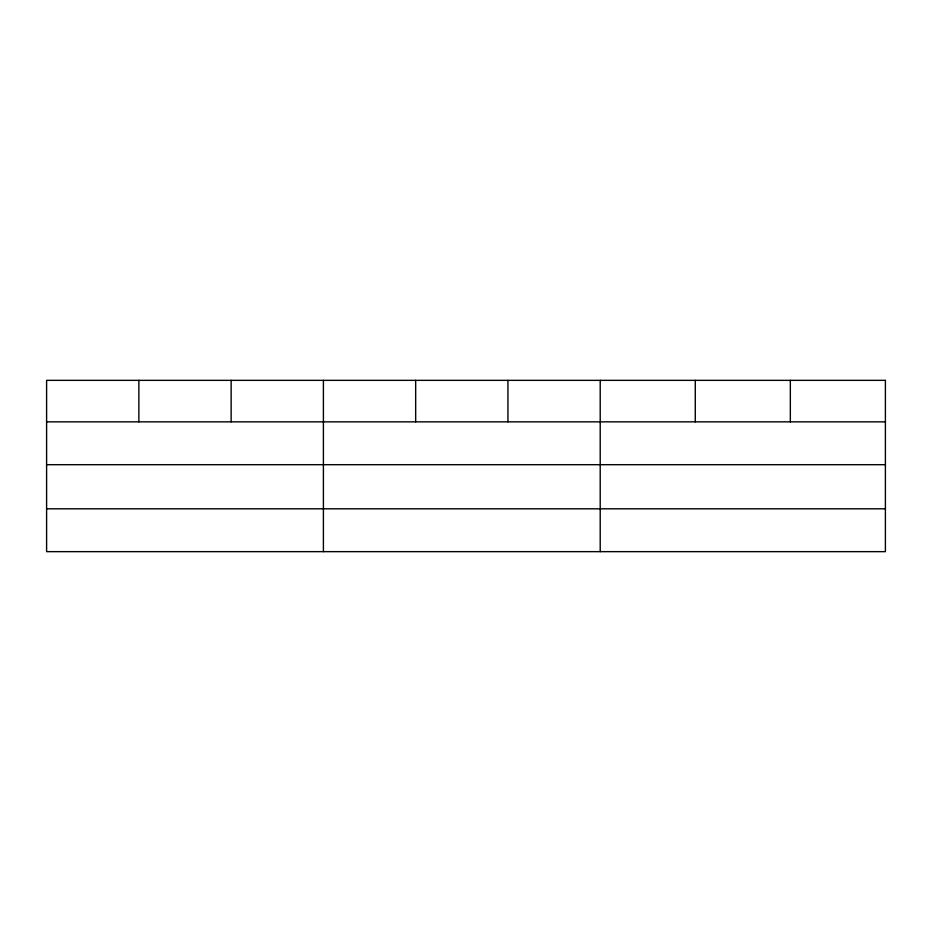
<?xml version="1.0" encoding="UTF-8"?>
<svg xmlns="http://www.w3.org/2000/svg" width="932" height="932" viewBox="0 0 932 932"><rect width="100%" height="100%" fill="white"/><g stroke="black" fill="none" stroke-linecap="round" stroke-linejoin="round"><path stroke-width="1.4" d="M46.6 421.847L885.4 421.847M46.6 464.684L885.4 464.684M46.6 508.814L885.4 508.814M790.336 380.349L790.336 421.847M695.272 380.349L695.272 421.847M600.208 380.349L600.208 551.651M507.94 380.349L507.94 421.847M415.672 380.349L415.672 421.847M323.404 380.349L323.404 551.651M231.136 380.349L231.136 421.847M138.868 380.349L138.868 421.847M885.4 380.349L46.6 380.349L46.6 551.651L885.4 551.651L885.4 380.349"/></g></svg>
